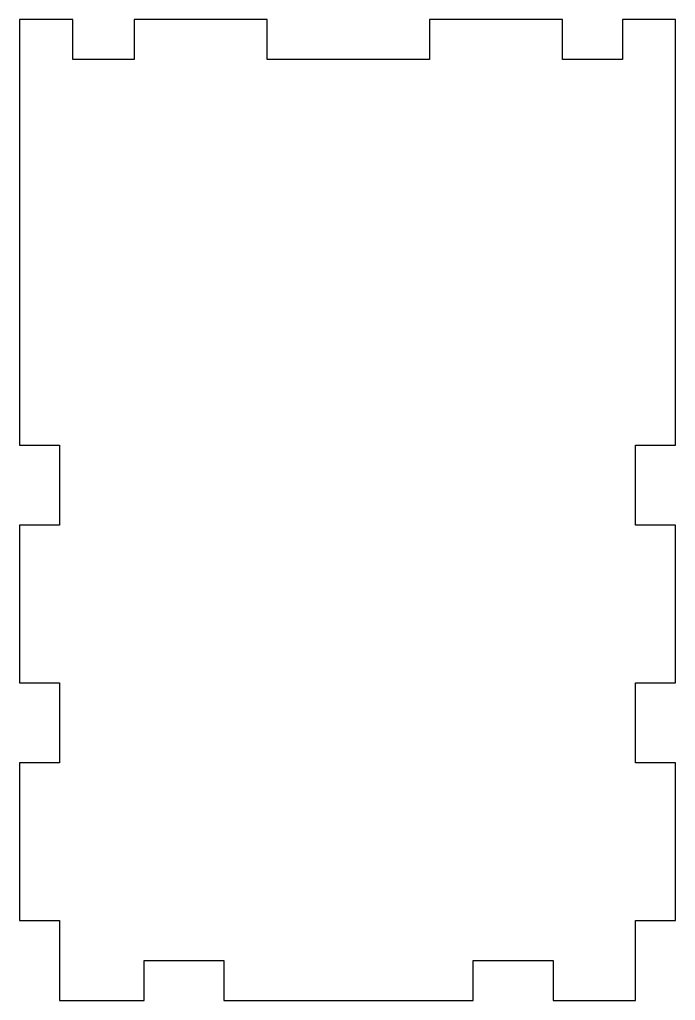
# Model space of a CAD drawing. Header units: millimetres. Extents: x 0.1 to 49.4, y -73.9 to -0.1.
import ezdxf

# ---------------------------------------------------------------- set-up
doc = ezdxf.new("R2010")
doc.units = ezdxf.units.MM
doc.layers.get('0').update_dxf_attribs({"linetype": 'CONTINUOUS'})

msp = doc.modelspace()

# ---------------------------------------------------------------- linework, layer by layer
msp.add_lwpolyline([(40.207, -70.869), (40.207, -73.869), (46.405, -73.869), (46.405, -67.869), (49.405, -67.869), (49.405, -56.007), (46.405, -56.007), (46.405, -50.007), (49.405, -50.007), (49.405, -38.144), (46.405, -38.144), (46.405, -32.144), (49.405, -32.144), (49.405, -0.144), (45.434, -0.144), (45.434, -3.144), (40.921, -3.144), (40.921, -0.144), (30.921, -0.144), (30.921, -3.144), (18.697, -3.144), (18.697, -0.144), (8.697, -0.144), (8.697, -3.144), (4.091, -3.144), (4.091, -0.144), (0.091, -0.144), (0.091, -32.144), (3.091, -32.144), (3.091, -38.144), (0.091, -38.144), (0.091, -50.007), (3.091, -50.007), (3.091, -56.007), (0.091, -56.007), (0.091, -67.869), (3.091, -67.869), (3.091, -73.869), (9.45, -73.869), (9.45, -70.869), (15.45, -70.869), (15.45, -73.869), (34.207, -73.869), (34.207, -70.869)], close=True)

doc.saveas('drawing.dxf')
